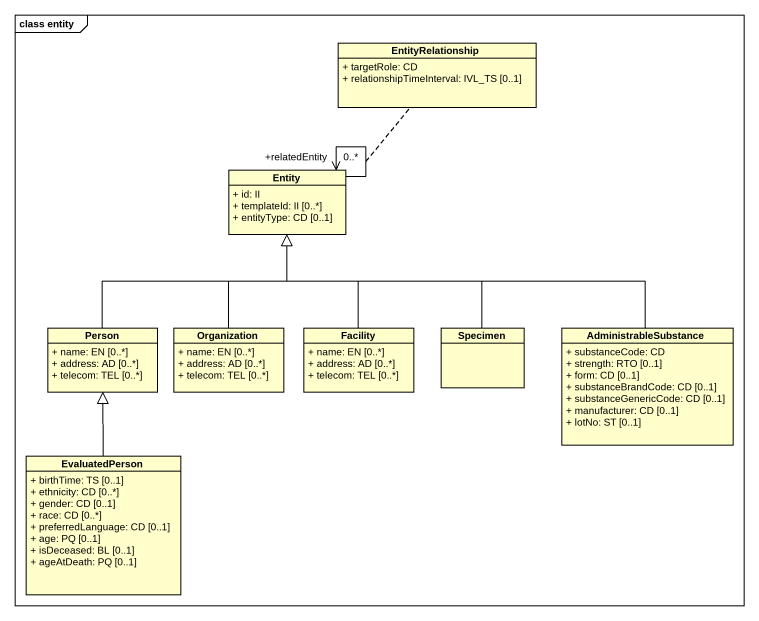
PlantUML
@startuml
mainframe class entity
hide circle
hide empty members
skinparam classAttributeIconSize 0
class EntityRelationship {
  + targetRole: CD
  + relationshipTimeInterval: IVL_TS [0..1]
}
class "Entity" as Entity_ {
  + id: II
  + templateId: II [0..*]
  + entityType: CD [0..1]
}
class "Person" as Person_ {
  + name: EN [0..*]
  + address: AD [0..*]
  + telecom: TEL [0..*]
}
class Organization {
  + name: EN [0..*]
  + address: AD [0..*]
  + telecom: TEL [0..*]
}
class Facility {
  + name: EN [0..*]
  + address: AD [0..*]
  + telecom: TEL [0..*]
}
class Specimen
class AdministrableSubstance {
  + substanceCode: CD
  + strength: RTO [0..1]
  + form: CD [0..1]
  + substanceBrandCode: CD [0..1]
  + substanceGenericCode: CD [0..1]
  + manufacturer: CD [0..1]
  + lotNo: ST [0..1]
}
class EvaluatedPerson {
  + birthTime: TS [0..1]
  + ethnicity: CD [0..*]
  + gender: CD [0..1]
  + race: CD [0..*]
  + preferredLanguage: CD [0..1]
  + age: PQ [0..1]
  + isDeceased: BL [0..1]
  + ageAtDeath: PQ [0..1]
}
Entity_ --> "+relatedEntity\n0..*" Entity_
(Entity_, Entity_) .. EntityRelationship
Person_ -up-|> Entity_
Organization -up-|> Entity_
Facility -up-|> Entity_
Specimen -up-|> Entity_
AdministrableSubstance -left-|> Entity_
EvaluatedPerson -up-|> Person_
@enduml
